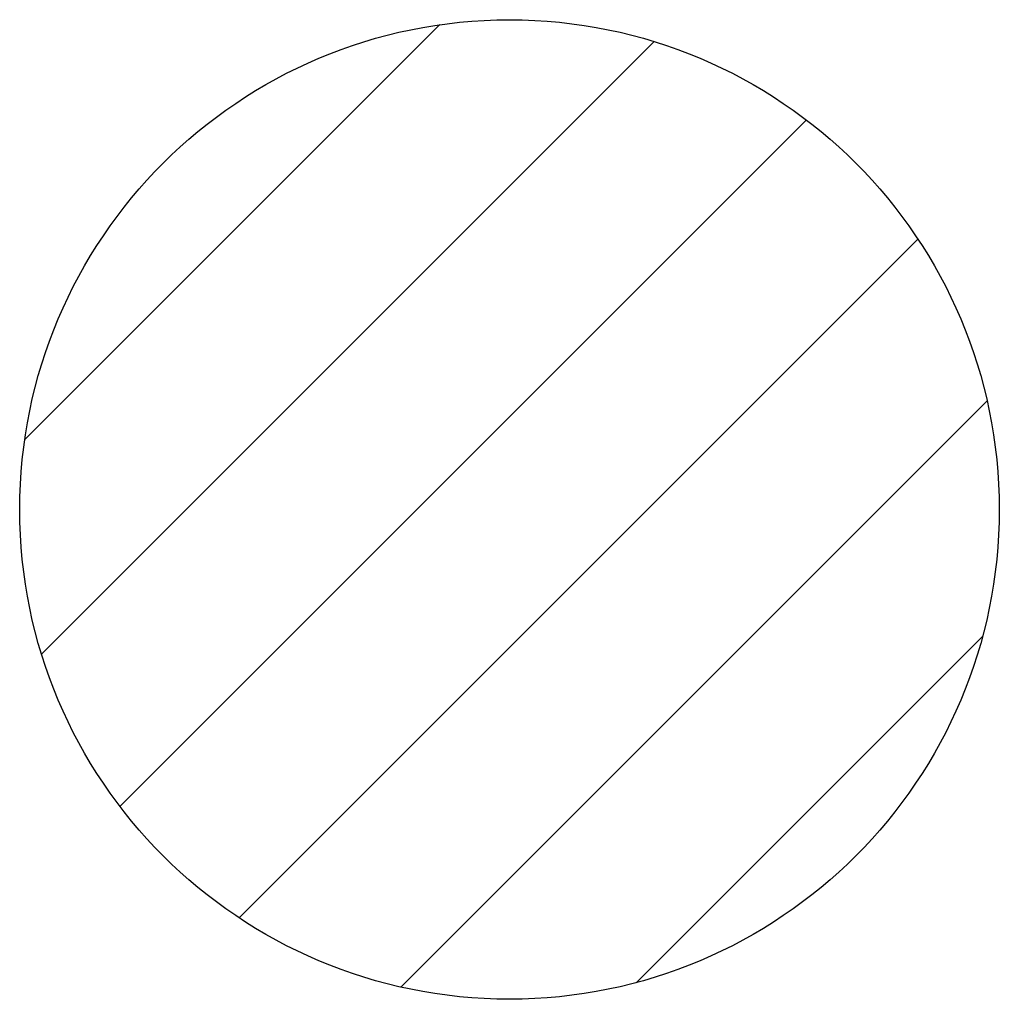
# Model space of a CAD drawing. Extents: x -0.225 to 0.225, y -0.225 to 0.225.
import ezdxf

# ---------------------------------------------------------------- set-up
doc = ezdxf.new("R2010")
doc.units = 0
doc.header["$LTSCALE"] = 0.2

msp = doc.modelspace()

# ---------------------------------------------------------------- hatches: boundary and pattern name
h = msp.add_hatch()
h.set_pattern_fill('ANSI31', color=256, scale=0.6, style=0)
h.set_pattern_definition([(45, (-0.225, -12.6982), (-0.053033, 0.053033), [])])
edge = h.paths.add_edge_path()
edge.add_arc((0, 0), 0.225, 0, 360)

# ---------------------------------------------------------------- linework, layer by layer
at = {"linetype": 'Continuous'}
msp.add_circle((0, 0), 0.225, dxfattribs=at)

doc.saveas('drawing.dxf')
